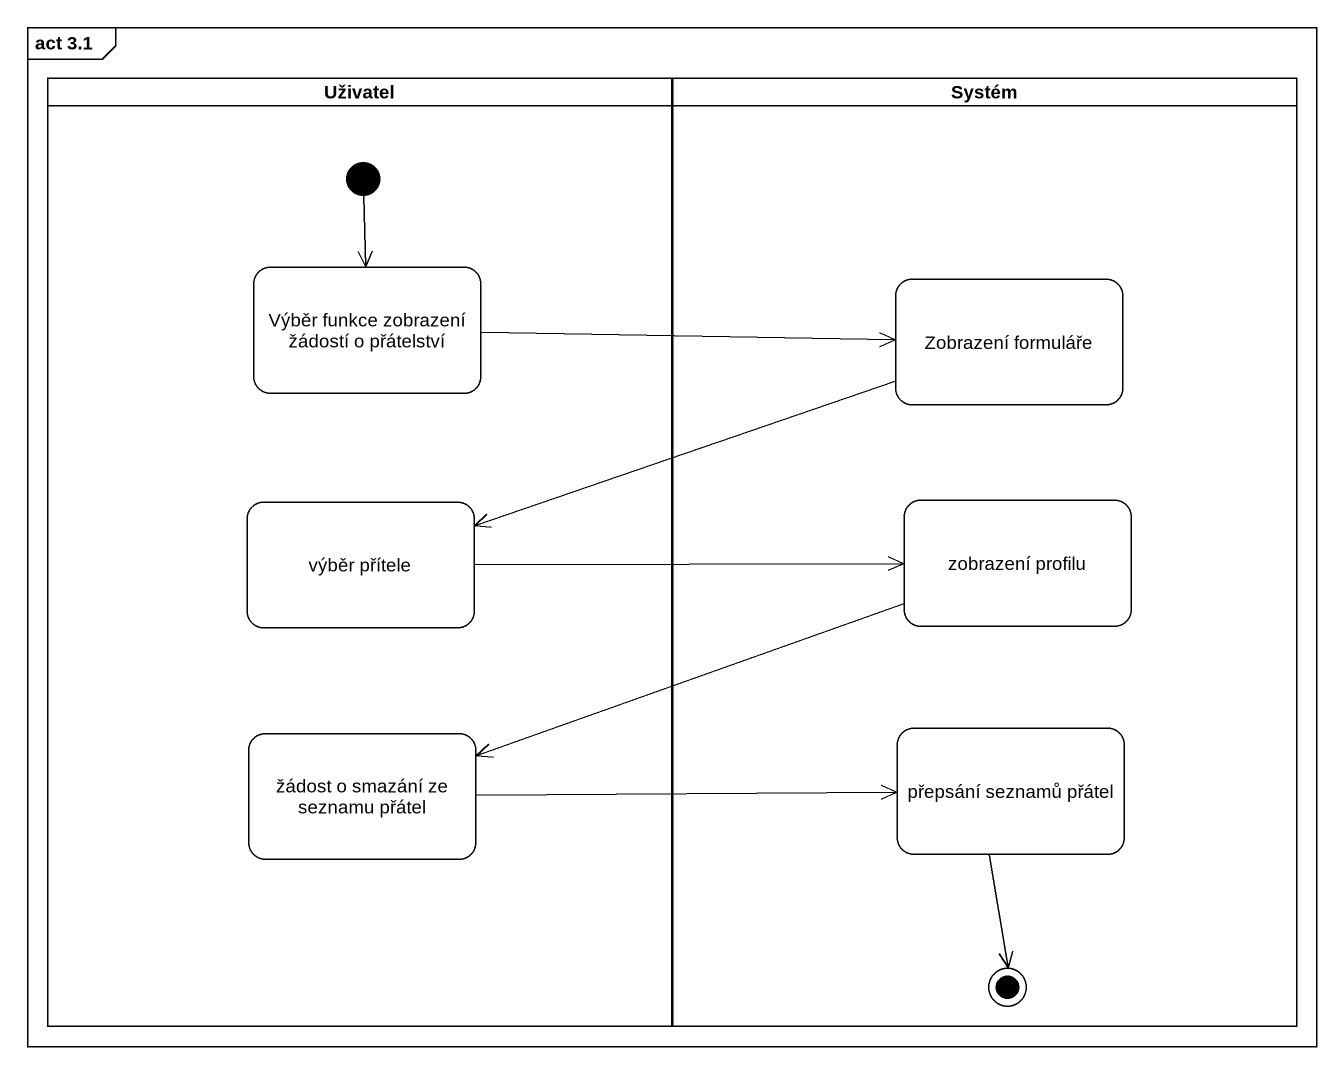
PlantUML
@startuml
mainframe act 3.1
hide empty description
state Uživatel <<partition>> {
  state "Výběr funkce zobrazení žádostí o přátelství" as Výběr_funkce_zobrazení
  state "výběr přítele" as výběr_přítele
  state "žádost o smazání ze seznamu přátel" as žádost_o_smazání_ze_seznamu
  [*] --> Výběr_funkce_zobrazení
}
state Systém <<partition>> {
  state "Zobrazení formuláře" as Zobrazení_formuláře
  state "zobrazení profilu" as zobrazení_profilu
  state "přepsání seznamů přátel" as přepsání_seznamů_přátel
  přepsání_seznamů_přátel --> [*]
}
Výběr_funkce_zobrazení -right-> Zobrazení_formuláře
Zobrazení_formuláře -left-> výběr_přítele
výběr_přítele -right-> zobrazení_profilu
zobrazení_profilu -left-> žádost_o_smazání_ze_seznamu
žádost_o_smazání_ze_seznamu -right-> přepsání_seznamů_přátel
@enduml
